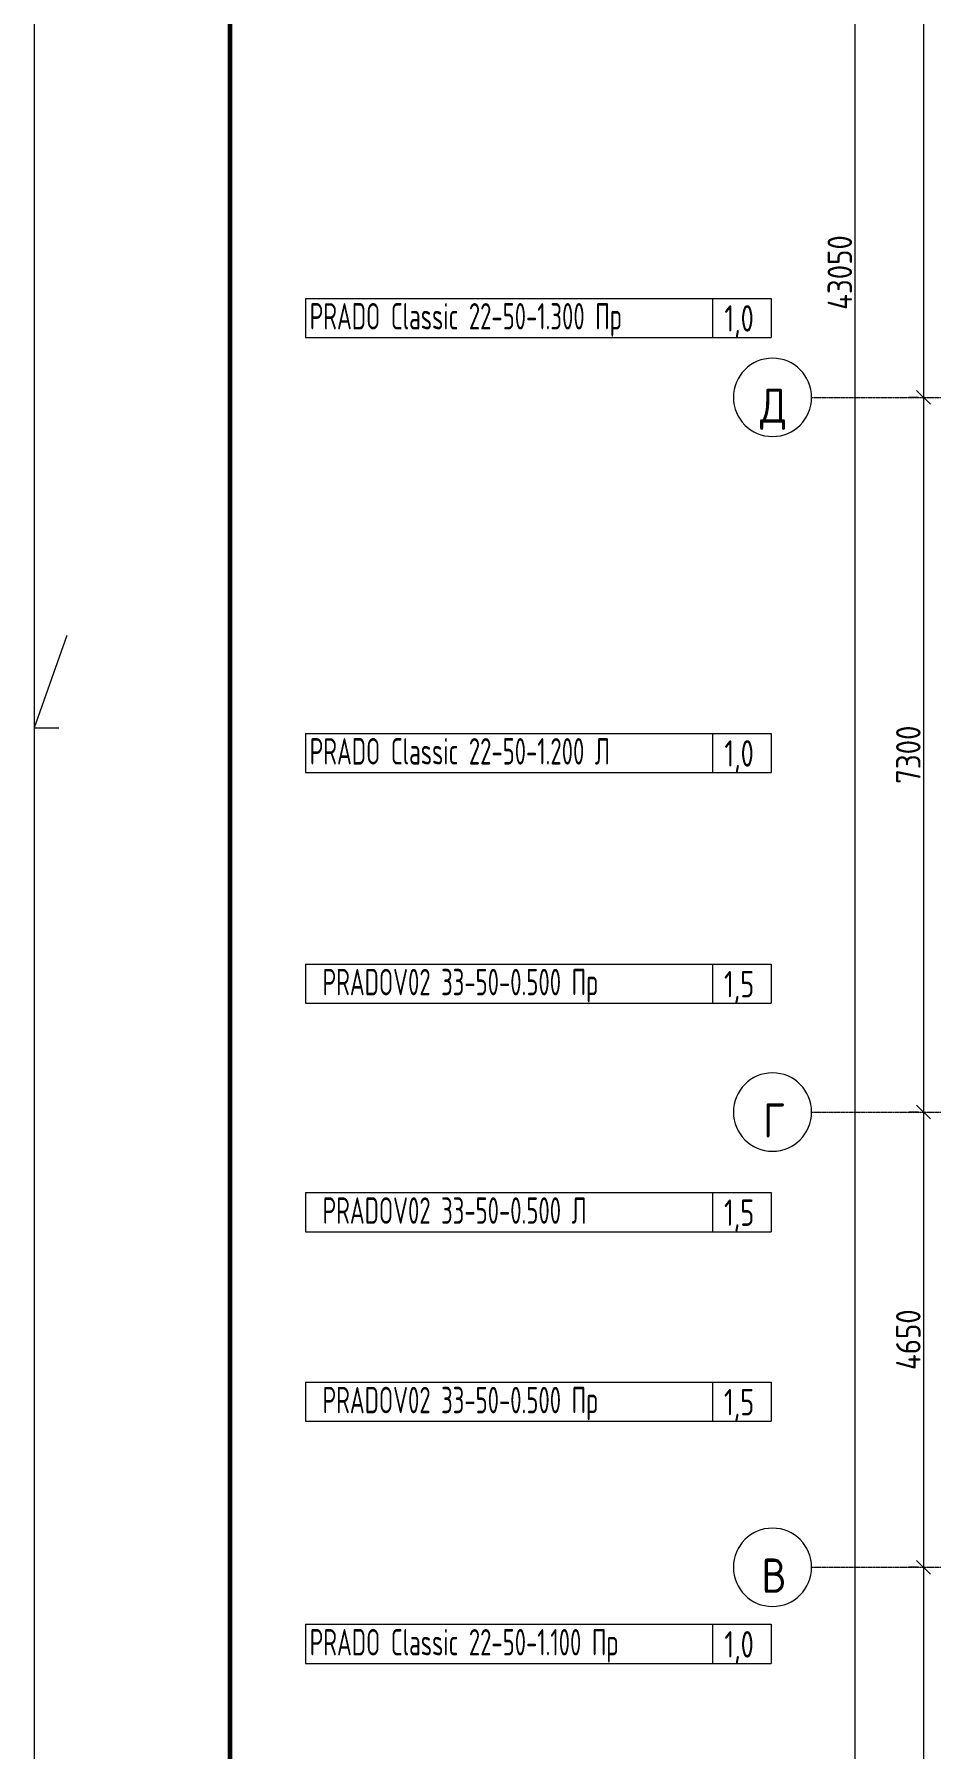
# Model space of a CAD drawing. Header units: millimetres. Extents: x -3929 to 624051, y 52832 to 514950.
# Drawn here: x 152992 to 162152, y 418812 to 436324 of the extents above; entities that cross this region are included whole.
import ezdxf
from ezdxf.enums import TextEntityAlignment as Align

# ---------------------------------------------------------------- set-up
doc = ezdxf.new("R2010")
doc.units = ezdxf.units.MM
doc.linetypes.add('ADSK_Линия сетки', pattern=[25, 20, -2.5, 0, -2.5])
for name, color, linetype in [('9_Форматы', 7, 'Continuous'), ('ПРИБОРЫ', 3, 'Continuous'), ('статистика приборов', 252, 'Continuous'), ('стояки', 7, 'Continuous')]:
    doc.layers.add(name, color=color, linetype=linetype)
for name, color, linetype, lineweight in [('ОВ-рамка', 7, 'Continuous', 30), ('Оси', 253, 'Continuous', 9), ('Размеры', 7, 'Continuous', 9)]:
    doc.layers.add(name, color=color, linetype=linetype, lineweight=lineweight)
doc.styles.add('GOST Common', font='GOST_Common.ttf', dxfattribs={"width": 0.9, "height": 350})
doc.styles.add('GOST Common_1', font='GOST_Common.ttf', dxfattribs={"width": 0.9, "height": 250})
doc.styles.add('СТИЛЬ', font='simplex.shx', dxfattribs={"width": 0.65})

# ---------------------------------------------------------------- blocks, each defined once
blk = doc.blocks.new('_Oblique')
at = {"color": 0, "linetype": 'ByBlock', "lineweight": -2}
blk.add_line((-0.5, -0.5), (0.5, 0.5), dxfattribs=at)
blk = doc.blocks.new('4 этаж')
at = {"layer": 'Оси', "color": 253, "linetype": 'ADSK_Линия сетки', "lineweight": 0}
for p, q in [((351674, 22400), (417904, 22400)), ((351674, 15100), (417904, 15100)), ((351674, 10450), (417904, 10450))]:
    blk.add_line(p, q, dxfattribs=at)
at = {"layer": 'Оси', "color": 253, "lineweight": 0}
for centre, start, end in [((351274, 22400), 90, 270), ((351274, 22400), 270, 90), ((351274, 15100), 90, 270), ((351274, 15100), 270, 90), ((351274, 10450), 90, 270), ((351274, 10450), 270, 90)]:
    blk.add_arc(centre, 400, start, end, dxfattribs=at)
at = {"layer": 'Размеры', "color": 253, "lineweight": 0}
for p, q in [((352117, 45350), (352117, 2000)), ((352817, 38850), (352817, 22250)), ((352817, 22550), (352817, 14950)), ((352767, 22400), (352667, 22400)), ((352767, 22400), (352667, 22400)), ((352817, 15250), (352817, 10300)), ((352767, 15100), (352667, 15100)), ((352767, 15100), (352667, 15100)), ((352817, 10600), (352817, 3800)), ((352767, 10450), (352667, 10450)), ((352767, 10450), (352667, 10450))]:
    blk.add_line(p, q, dxfattribs=at)
at = {"layer": 'Размеры', "color": 253, "lineweight": 0, "xscale": 141.4, "yscale": 141.4, "zscale": 141.4}
for p, rotation in [((352817, 22400), 270), ((352817, 22400), 90), ((352817, 15100), 270), ((352817, 15100), 90), ((352817, 10450), 270), ((352817, 10450), 90)]:
    blk.add_blockref('_Oblique', p, dxfattribs=dict(at, rotation=rotation))
at = {"layer": 'Оси', "color": 253, "lineweight": 0, "style": 'GOST Common', "width": 0.9}
for s, p in [('Д', (351147, 22140)), ('Г', (351178, 14840)), ('В', (351163, 10190))]:
    blk.add_text(s, height=350, dxfattribs=at).set_placement(p)
at = {"layer": 'Размеры', "color": 253, "lineweight": 0, "char_height": 250, "attachment_point": 5, "rotation": 90, "style": 'GOST Common_1'}
for s, insert, width in [('\\A1;43050', (351962, 23675), 971.62), ('\\A1;7300', (352662, 18750), 756.84), ('\\A1;4650', (352662, 12775), 782.41)]:
    blk.add_mtext(s, dxfattribs=dict(at, insert=insert, width=width))
blk = doc.blocks.new('*U2998')
at = {"layer": '9_Форматы', "color": 7, "linetype": 'Continuous', "lineweight": 9, "ltscale": 100}
blk.add_lwpolyline([(5, -5), (5, 589), (-836, 589), (-836, -5)], close=True, dxfattribs=at)
at = {"layer": '9_Форматы', "color": 7, "linetype": 'Continuous', "lineweight": 9, "ltscale": 100, "const_width": 0.5}
blk.add_lwpolyline([(0, 0), (0, 584), (-816, 584), (-816, 0)], close=True, dxfattribs=at)
at = {"layer": '9_Форматы', "color": 7, "linetype": 'Continuous', "lineweight": 15, "ltscale": 100}
for points in [[(-832.67, 301.43), (-836, 292)], [(-836, 292), (-833.5, 292)]]:
    blk.add_lwpolyline(points, dxfattribs=at)

msp = doc.modelspace()

# ---------------------------------------------------------------- linework, layer by layer
at = {"layer": 'ПРИБОРЫ', "color": 7, "lineweight": 15}
for p, q in [((155763.483, 433626.813), (160523.103, 433626.813)), ((155763.483, 433626.813), (160523.103, 433626.813)), ((155763.483, 433626.813), (155763.483, 433226.813)), ((159923.103, 433626.813), (159923.103, 433226.813)), ((160523.103, 433626.813), (160523.103, 433226.813)), ((155763.483, 433226.813), (160523.103, 433226.813)), ((155763.483, 429183.199), (160523.103, 429183.199)), ((155763.483, 429183.199), (160523.103, 429183.199)), ((155763.483, 429183.199), (155763.483, 428783.199)), ((159923.103, 429183.199), (159923.103, 428783.199)), ((160523.103, 429183.199), (160523.103, 428783.199)), ((155763.483, 428783.199), (160523.103, 428783.199)), ((155763.483, 426826.138), (160523.103, 426826.138)), ((155763.483, 426826.138), (160523.103, 426826.138)), ((155763.483, 426826.138), (155763.483, 426426.138)), ((159923.103, 426826.138), (159923.103, 426426.138)), ((160523.103, 426826.138), (160523.103, 426426.138)), ((155763.483, 426426.138), (160523.103, 426426.138)), ((155763.483, 424492.41), (160523.103, 424492.41)), ((155763.483, 424492.41), (160523.103, 424492.41)), ((155763.483, 424492.41), (155763.483, 424092.41)), ((159923.103, 424492.41), (159923.103, 424092.41)), ((160523.103, 424492.41), (160523.103, 424092.41)), ((155763.483, 424092.41), (160523.103, 424092.41)), ((155763.483, 422556.891), (160523.103, 422556.891)), ((155763.483, 422556.891), (160523.103, 422556.891)), ((155763.483, 422556.891), (155763.483, 422156.891)), ((159923.103, 422556.891), (159923.103, 422156.891)), ((160523.103, 422556.891), (160523.103, 422156.891)), ((155763.483, 422156.891), (160523.103, 422156.891)), ((155763.483, 420083.116), (160523.103, 420083.116)), ((155763.483, 420083.116), (160523.103, 420083.116)), ((155763.483, 420083.116), (155763.483, 419683.116)), ((159923.103, 420083.116), (159923.103, 419683.116)), ((160523.103, 420083.116), (160523.103, 419683.116)), ((155763.483, 419683.116), (160523.103, 419683.116))]:
    msp.add_line(p, q, dxfattribs=at)

# ---------------------------------------------------------------- block references
at = {"layer": 'ОВ-рамка', "ltscale": 100, "transparency": 33554687, "xscale": 100, "yscale": 100, "zscale": 100}
msp.add_blockref('*U2998', (236591.963, 400038.391), dxfattribs=at)
at = {"layer": 'стояки', "color": 5, "lineweight": 40}
msp.add_blockref('4 этаж', (-190738.98, 410215.433), dxfattribs=at)

# ---------------------------------------------------------------- texts
at = {"layer": 'статистика приборов', "color": 7, "style": 'СТИЛЬ', "width": 0.6}
for s, p in [('PRADO Classic 22-50-1.300 Пр      ', (155806.46, 433308.666)), ('PRADO Classic 22-50-1.200 Л      ', (155806.46, 428865.052)), ('PRADOV02 33-50-0.500 Пр      ', (155938.095, 426507.991)), ('PRADOV02 33-50-0.500 Л      ', (155938.095, 424174.263)), ('PRADOV02 33-50-0.500 Пр      ', (155938.095, 422238.744)), ('PRADO Classic 22-50-1.100 Пр      ', (155806.46, 419764.969))]:
    msp.add_text(s, height=270, dxfattribs=at).set_placement(p)
at = {"layer": 'статистика приборов', "color": 7, "style": 'СТИЛЬ', "width": 0.7}
for s, p in [('1,0', (160194.169, 433287.264)), ('1,0', (160194.169, 428843.65)), ('1,5', (160194.169, 426486.589)), ('1,5', (160194.169, 424152.861)), ('1,5', (160194.169, 422217.342)), ('1,0', (160194.169, 419743.567))]:
    msp.add_text(s, height=270, dxfattribs=at).set_placement(p, align=Align.CENTER)

doc.saveas('drawing.dxf')
